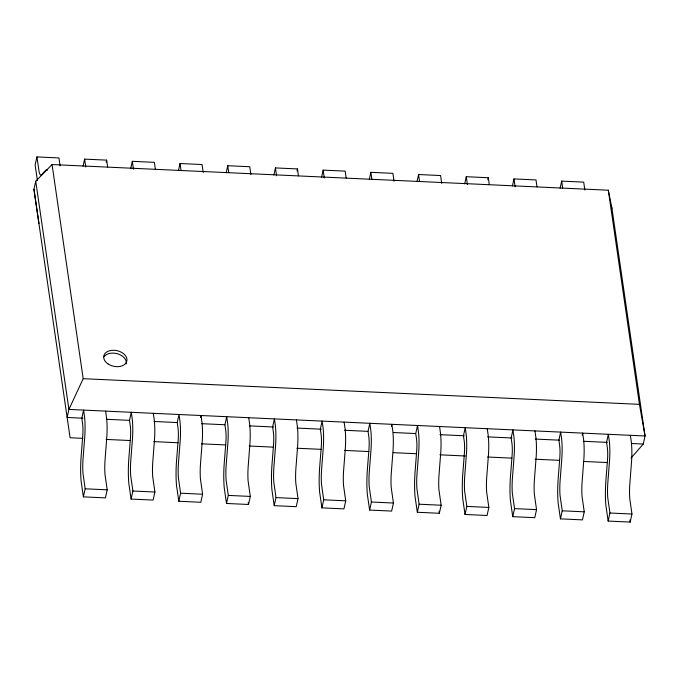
<?xml version="1.0" encoding="UTF-8"?>
<svg xmlns="http://www.w3.org/2000/svg" width="679" height="679" viewBox="0 0 679 679"><rect width="100%" height="100%" fill="white"/><g stroke="black" fill="none" stroke-linecap="round" stroke-linejoin="round"><path stroke-width="1.02" d="M60.083 165.829L58.937 157.935L36.921 156.917L35.138 164.972L37.396 180.529M82.804 438.345L70.09 437.76L33.95 189.297L35.732 181.242L52.054 164.556L608.308 190.213L611.872 207.816L645.05 435.994L643.268 444.049L631.088 457.994M83.067 166.168L84.629 159.115L106.645 160.134L107.647 167.042M106.196 162.145L106.645 160.134M130.767 168.367L132.329 161.322L154.354 162.332L155.355 169.241M83.39 496.867L85.181 488.804L82.974 473.39A21.176 3.879 -87.4 0 1 82.991 459.513L84.816 435.842A25.174 4.609 -87.4 0 0 84.544 416.762L83.593 410.099L81.803 418.154L82.558 423.34A13.953 2.555 -87.4 0 1 82.745 435.867L81.166 456.067A32.397 5.933 -87.4 0 0 81.132 481.309L83.39 496.867L105.415 497.877L107.197 489.822L104.99 474.4A21.176 3.879 -87.4 0 1 105.007 460.532L106.832 436.852A25.174 4.609 -87.4 0 0 106.561 417.78L105.61 411.109M178.475 170.565L180.037 163.52L202.053 164.53L203.208 172.432M131.098 499.065L132.88 491.01L130.682 475.589A21.176 3.879 -87.4 0 1 130.699 461.72L132.524 438.04A25.174 4.609 -87.4 0 0 132.244 418.968L131.302 412.297L129.511 420.352L130.266 425.538A13.953 2.555 -87.4 0 1 130.444 438.065L128.866 458.266A32.397 5.933 -87.4 0 0 128.84 483.507L131.098 499.065L153.114 500.075L154.905 492.02L152.699 476.607A21.176 3.879 -87.4 0 1 152.716 462.73L154.54 439.058A25.174 4.609 -87.4 0 0 154.269 419.978L153.318 413.307M226.183 172.772L227.745 165.718L249.762 166.737L250.907 174.63M178.806 501.263L180.589 493.209L178.39 477.787A21.176 3.879 -87.4 0 1 178.407 463.918L180.232 440.238A25.174 4.609 -87.4 0 0 179.952 421.167L179.001 414.496L177.219 422.55L177.974 427.736A13.953 2.555 -87.4 0 1 178.153 440.272L176.574 460.464A32.397 5.933 -87.4 0 0 176.54 485.706L178.806 501.263L200.823 502.282L202.605 494.227L200.407 478.805A21.176 3.879 -87.4 0 1 200.424 464.937L202.249 441.257A25.174 4.609 -87.4 0 0 201.969 422.185L201.018 415.514L200.577 417.526M273.883 174.97L275.445 167.917L297.47 168.935L298.471 175.844M226.506 503.462L224.248 487.904A32.397 5.933 -87.4 0 1 224.282 462.671L225.861 442.47A13.953 2.555 -87.4 0 0 225.674 429.934L224.919 424.748L226.71 416.694L227.66 423.365A25.174 4.609 -87.4 0 1 227.932 442.445L226.107 466.117A21.176 3.879 -87.4 0 0 226.09 479.985L228.297 495.407L226.506 503.462L248.531 504.48L250.313 496.425L248.107 481.004A21.176 3.879 -87.4 0 1 248.132 467.135L249.948 443.455A25.174 4.609 -87.4 0 0 249.677 424.383L248.726 417.712M297.02 170.947L297.47 168.935M321.591 177.168L323.153 170.123L345.17 171.133L346.18 178.042M274.214 505.668L276.005 497.605L273.798 482.192A21.176 3.879 -87.4 0 1 273.815 468.315L275.64 444.643A25.174 4.609 -87.4 0 0 275.368 425.563L274.418 418.901L272.627 426.955L273.382 432.141A13.953 2.555 -87.4 0 1 273.561 444.669L271.982 464.869A32.397 5.933 -87.4 0 0 271.956 490.111L274.214 505.668L296.231 506.678L298.022 498.624L295.815 483.202A21.176 3.879 -87.4 0 1 295.832 469.333L297.657 445.653A25.174 4.609 -87.4 0 0 297.385 426.582L296.434 419.911M369.3 179.366L370.861 172.322L392.878 173.332L394.024 181.234M321.922 507.867L323.705 499.812L321.507 484.39A21.176 3.879 -87.4 0 1 321.523 470.522L323.348 446.841A25.174 4.609 -87.4 0 0 323.068 427.77L322.118 421.099L320.335 429.153L321.091 434.339A13.953 2.555 -87.4 0 1 321.269 446.867L319.69 467.067A32.397 5.933 -87.4 0 0 319.656 492.309L321.922 507.867L343.939 508.877L345.721 500.822L343.523 485.409A21.176 3.879 -87.4 0 1 343.54 471.532L345.365 447.86A25.174 4.609 -87.4 0 0 345.085 428.78L344.134 422.109M416.999 181.573L418.57 174.52L440.586 175.538L441.732 183.432M369.631 510.065L371.413 502.01L369.206 486.588A21.176 3.879 -87.4 0 1 369.223 472.72L371.048 449.04A25.174 4.609 -87.4 0 0 370.776 429.968L369.826 423.297L368.043 431.352L368.79 436.538A13.953 2.555 -87.4 0 1 368.977 449.074L367.398 469.265A32.397 5.933 -87.4 0 0 367.364 494.507L369.631 510.065L391.647 511.083L393.43 503.029L391.223 487.607A21.176 3.879 -87.4 0 1 391.248 473.738L393.065 450.058A25.174 4.609 -87.4 0 0 392.793 430.987L391.842 424.316L391.401 426.327M464.708 183.771L466.269 176.718L488.286 177.737L489.296 184.646M487.845 179.748L488.286 177.737M417.33 512.263L419.121 504.208L416.914 488.787A21.176 3.879 -87.4 0 1 416.931 474.918L418.756 451.246A25.174 4.609 -87.4 0 0 418.485 432.167L417.534 425.495L415.743 433.55L416.499 438.736A13.953 2.555 -87.4 0 1 416.677 451.272L415.107 471.472A32.397 5.933 -87.4 0 0 415.073 496.705L417.33 512.263L439.347 513.282L441.138 505.227L438.931 489.805A21.176 3.879 -87.4 0 1 438.948 475.937L440.773 452.256A25.174 4.609 -87.4 0 0 440.501 433.185L439.551 426.514M512.416 185.97L513.978 178.925L535.994 179.935L536.996 186.844M465.039 514.47L466.821 506.407L464.623 490.993A21.176 3.879 -87.4 0 1 464.64 477.116L466.465 453.445A25.174 4.609 -87.4 0 0 466.184 434.365L465.234 427.702L463.451 435.757L464.207 440.943A13.953 2.555 -87.4 0 1 464.385 453.47L462.806 473.67A32.397 5.933 -87.4 0 0 462.772 498.912L465.039 514.47L487.055 515.48L488.838 507.425L486.639 492.003A21.176 3.879 -87.4 0 1 486.656 478.135L488.481 454.455A25.174 4.609 -87.4 0 0 488.201 435.383L487.25 428.712M560.116 188.168L561.686 181.123L583.702 182.133L584.848 190.035M512.747 516.668L514.529 508.613L512.322 493.192A21.176 3.879 -87.4 0 1 512.339 479.323L514.164 455.643A25.174 4.609 -87.4 0 0 513.893 436.572L512.942 429.9L511.16 437.955L511.907 443.141A13.953 2.555 -87.4 0 1 512.093 455.668L510.515 475.869A32.397 5.933 -87.4 0 0 510.481 501.11L512.747 516.668L534.763 517.678L536.546 509.623L534.348 494.21A21.176 3.879 -87.4 0 1 534.365 480.333L536.189 456.661A25.174 4.609 -87.4 0 0 535.909 437.582L534.959 430.91M611.423 209.836L611.872 207.816M560.447 518.866L562.237 510.812L560.031 495.39A21.176 3.879 -87.4 0 1 560.048 481.521L561.873 457.841A25.174 4.609 -87.4 0 0 561.601 438.77L560.65 432.099L558.859 440.153L559.615 445.339A13.953 2.555 -87.4 0 1 559.793 457.875L558.223 478.075A32.397 5.933 -87.4 0 0 558.189 503.309L560.447 518.866L582.463 519.885L584.254 511.83L582.047 496.408A21.176 3.879 -87.4 0 1 582.064 482.54L583.889 458.86A25.174 4.609 -87.4 0 0 583.617 439.788L582.667 433.117L582.217 435.129M608.155 521.065L609.937 513.01L607.739 497.588A21.176 3.879 -87.4 0 1 607.756 483.72L609.581 460.048A25.174 4.609 -87.4 0 0 609.301 440.968L608.35 434.297L606.568 442.36L607.323 447.546A13.953 2.555 -87.4 0 1 607.501 460.073L605.923 480.274A32.397 5.933 -87.4 0 0 605.889 505.507L608.155 521.065L630.171 522.083L631.962 514.028L629.756 498.607A21.176 3.879 -87.4 0 1 629.773 484.738L631.597 461.058A25.174 4.609 -87.4 0 0 631.317 441.987L630.375 435.315M52.054 164.556L83.194 378.687L68.91 409.42L67.128 417.475L83.016 418.205M83.194 378.687L639.448 404.344L645.05 435.994L68.91 409.42L35.732 181.242M106.314 419.283L129.613 420.36M153.972 421.481L177.27 422.559M201.629 423.679L224.927 424.757M249.286 425.877L273.645 426.998M296.944 428.076L321.303 429.196M344.601 430.274L367.908 431.352M393.319 432.523L415.565 433.55M439.924 434.67L464.283 435.791M487.581 436.869L511.941 437.989M535.239 439.067L559.598 440.187M583.957 441.316L607.255 442.385M631.614 443.514L643.268 444.049M106.119 439.423L130.487 440.552M153.793 441.622L178.17 442.75M201.476 443.82L225.844 444.949M249.151 446.018L273.527 447.147M296.833 448.225L321.201 449.345M344.516 450.423L368.884 451.543M393.251 452.672L416.558 453.742M439.873 454.82L465.302 455.991M487.547 457.018L511.915 458.138M535.23 459.216L559.598 460.345M583.965 461.465L607.281 462.543M85.181 488.804L107.197 489.822M132.88 491.01L154.905 492.02M180.589 493.209L202.605 494.227M228.297 495.407L250.313 496.425M276.005 497.605L298.022 498.624M323.705 499.812L345.721 500.822M371.413 502.01L393.43 503.029M419.121 504.208L441.138 505.227M466.821 506.407L488.838 507.425M514.529 508.613L536.546 509.623M562.237 510.812L584.254 511.83M609.937 513.01L631.962 514.028M608.308 190.213L639.448 404.344M629.874 520.012L630.171 522.083M561.686 181.123L562.687 188.032M513.978 178.925L515.123 186.818M466.269 176.718L467.415 184.612M418.57 174.52L419.571 181.429M439.05 511.211L439.347 513.282M370.861 172.322L371.863 179.231M323.153 170.123L324.299 178.017M275.445 167.917L276.599 175.81M227.745 165.718L228.747 172.627M248.225 502.409L248.531 504.48M180.037 163.52L181.038 170.429M132.329 161.322L133.483 169.215M84.629 159.115L85.775 167.009M36.921 156.917L39.17 172.127A21.176 3.879 -87.4 0 0 41.614 174.91L46.147 169.894A25.174 4.609 -87.4 0 1 47.64 170.14M33.95 189.297L38.958 223.637M104.048 356.747A11.806 7.995 12.5 0 1 118.027 353.946A11.806 7.995 12.5 0 1 126.192 363.944M107.961 363.876A11.806 7.995 12.5 0 0 126.829 361.101A11.806 7.995 12.5 0 0 111.169 350.406A11.806 7.995 12.5 0 0 107.961 363.876"/></g></svg>
